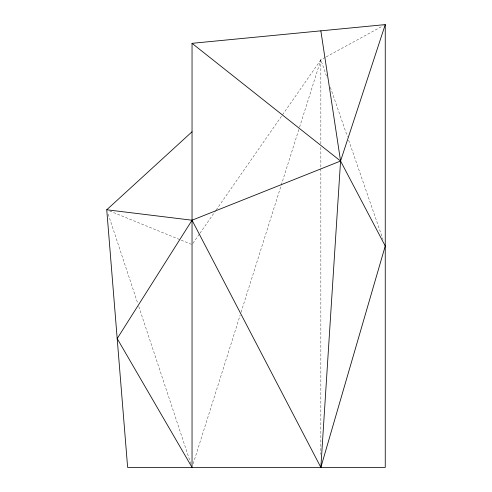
<?xml version="1.0" encoding="UTF-8"?>
<svg xmlns="http://www.w3.org/2000/svg" width="492" height="492" viewBox="0 0 492 492"><rect width="100%" height="100%" fill="white"/><g stroke="black" fill="none" stroke-linecap="round" stroke-linejoin="round"><path stroke-width="0.37" stroke-dasharray="2.46 1.84" d="M193.196 463.741L240.139 315.194M241.068 312.266L299.345 127.865M299.573 127.133L320.852 59.809L325.544 57.238M192.913 243.331L199.488 233.903M199.924 233.276L215.699 210.65M216.136 210.023L320.852 59.809L327.118 77.921M326.221 56.875L383.243 25.701M109.587 210.933L191.327 244.296M330.372 87.336L347.413 136.604M348.668 140.226L383.004 239.481M108.191 214.143L137.828 303.656M138.787 306.565L190.834 463.759M320.852 59.809L320.852 144.242M320.852 147.311L320.852 168.036M320.852 168.805L320.852 454.35"/><path stroke-width="0.74" d="M385.254 24.6L340.562 161.038L192.04 220.219L117.188 338.588L192.04 467.4L192.04 43.327L385.254 24.6L385.254 467.4L127.631 467.4L106.746 209.776L192.04 220.219L320.852 467.4L340.562 161.038L320.852 30.842M320.852 467.4L385.254 246L340.562 161.038L192.04 43.327M106.746 209.776L192.04 131.77"/></g></svg>
